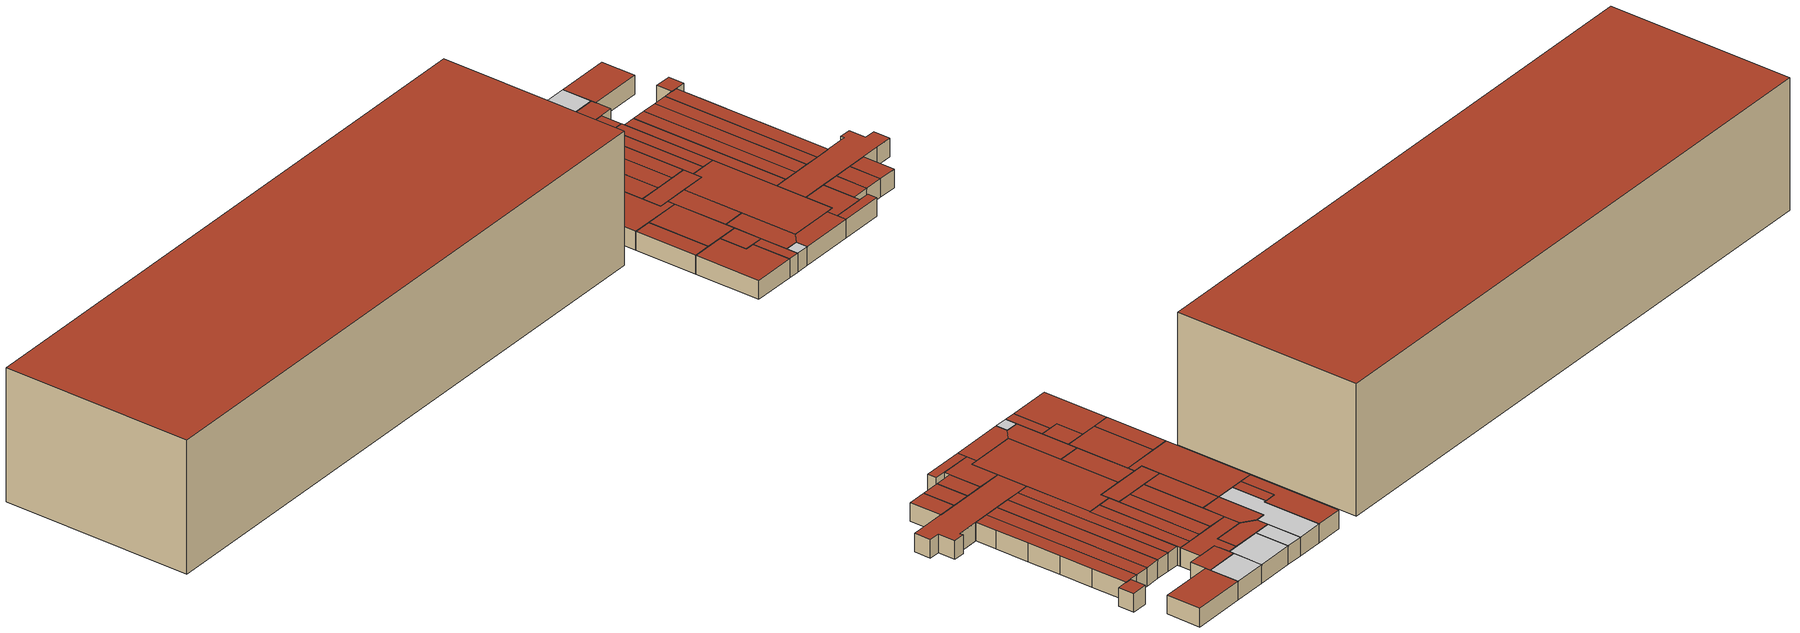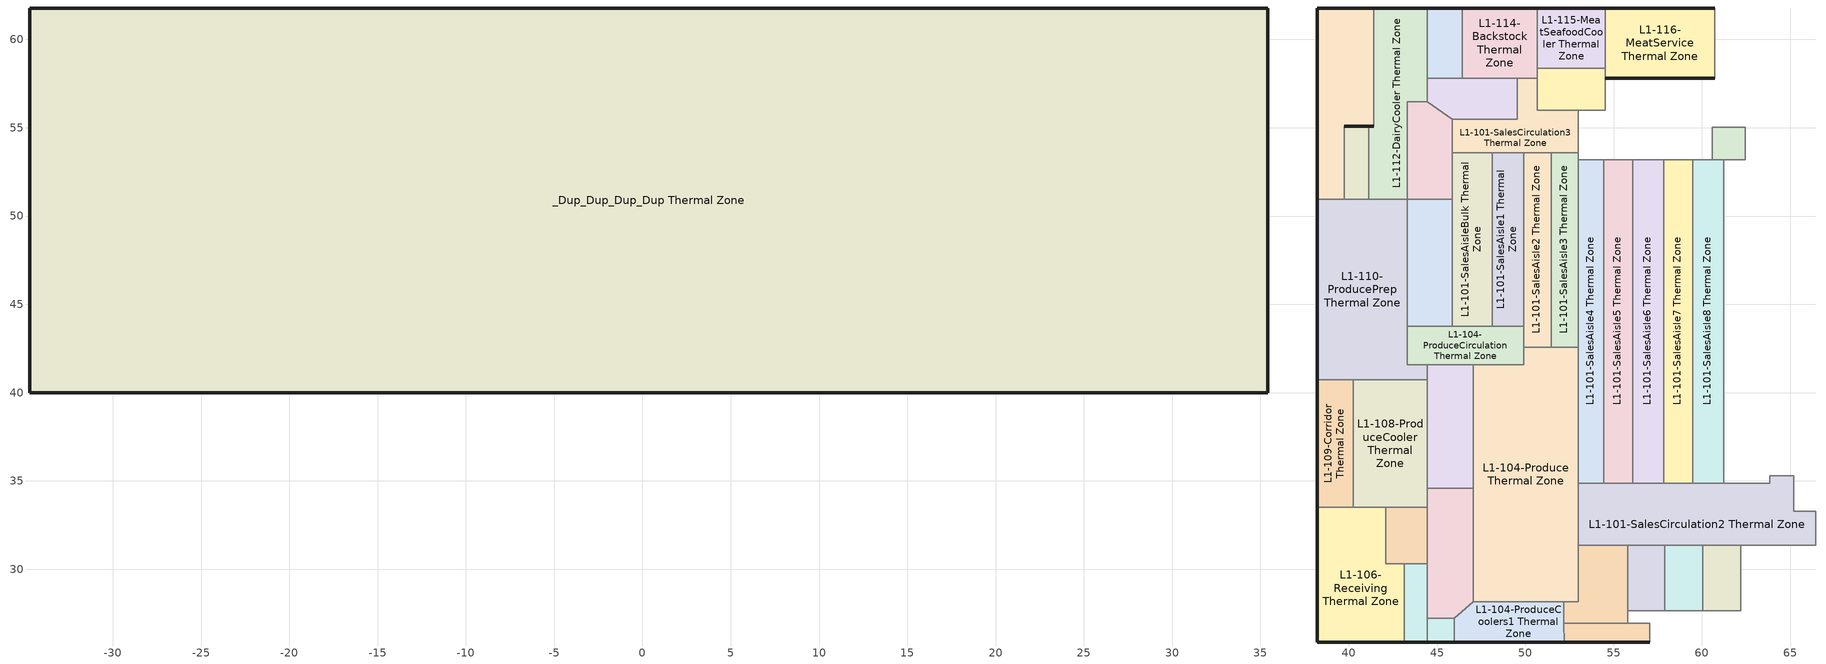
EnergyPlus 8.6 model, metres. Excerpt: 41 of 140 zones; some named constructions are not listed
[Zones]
_Dup_Dup_Dup_Dup Thermal Zone
 floor ground (Hole): 35.4,61.78 35.4,40 -34.7,40 -34.7,61.78 z0
 wall outside (Wall_Exterior): 35.4,40 35.4,61.78 -34.7,61.78 -34.7,40 35.4,40 z0:15.24
 roof outside (Roof_BOH): -34.7,61.78 -34.7,40 35.4,40 35.4,61.78 z15.24
L1-101-EntranceExit Thermal Zone
 floor ground (Floor_Slab): 57.06,26.95 57.06,25.88 52.19,25.88 52.18,26.95 z0
 wall outside (Wall_Exterior): 52.19,25.88 57.06,25.88 z0:2.13
 wall to L1-102-CheckoutBagging Thermal Zone (Hole): 57.06,25.88 57.06,26.95 55.81,26.95 z0:2.13
 wall to L1-101-SalesCirculation1 Thermal Zone (Hole): 55.81,26.95 52.18,26.95 z0:2.13
 wall to L1-104-ProduceCoolers1 Thermal Zone (Hole): 52.18,26.95 52.19,25.88 z0:2.13
 roof outside (Roof_BOH): 52.18,26.95 52.19,25.88 57.06,25.88 57.06,26.95 z2.13
L1-101-SalesAisle1 Thermal Zone
 floor ground (Hole): 49.9,53.58 49.9,43.77 48.13,43.77 48.13,53.58 z0
 wall to L1-101-SalesAisleBulk Thermal Zone (Hole): 48.13,53.58 48.13,43.77 z0:2.13
 wall to L1-104-ProduceCirculation Thermal Zone (Hole): 48.13,43.77 49.9,43.77 z0:2.13
 wall to L1-101-SalesAisle2 Thermal Zone (Hole): 49.9,43.77 49.9,53.58 z0:2.13
 wall to L1-101-SalesCirculation3 Thermal Zone (Hole): 49.9,53.58 48.13,53.58 z0:2.13
 roof outside (Roof_BOH): 48.13,53.58 48.13,43.77 49.9,43.77 49.9,53.58 z2.13
L1-101-SalesAisle2 Thermal Zone
 floor ground (Hole): 51.47,53.58 51.47,42.58 49.9,42.58 49.9,53.58 z0
 wall to L1-101-SalesCirculation3 Thermal Zone (Hole): 51.47,53.58 49.9,53.58 z0:2.13
 wall to L1-104-ProduceCirculation Thermal Zone (Hole): 49.9,43.77 49.9,42.58 z0:2.13
 wall to L1-104-Produce Thermal Zone (Hole): 49.9,42.58 51.47,42.58 z0:2.13
 wall to L1-101-SalesAisle3 Thermal Zone (Hole): 51.47,42.58 51.47,53.58 z0:2.13
 roof outside (Roof_BOH): 49.9,53.58 49.9,42.58 51.47,42.58 51.47,53.58 z2.13
L1-101-SalesAisle3 Thermal Zone
 floor ground (Hole): 53,53.58 53,42.58 51.47,42.58 51.47,53.58 z0
 wall to L1-104-Produce Thermal Zone (Hole): 51.47,42.58 53,42.58 z0:2.13
 wall to L1-101-SalesAisle4 Thermal Zone (Hole): 53,42.58 53,53.19 z0:2.13
 wall to L1-101-SalesCirculation4 Thermal Zone (Hole): 53,53.19 53,53.58 z0:2.13
 wall to L1-101-SalesCirculation3 Thermal Zone (Hole): 53,53.58 51.47,53.58 z0:2.13
 roof outside (Roof_BOH): 51.47,53.58 51.47,42.58 53,42.58 53,53.58 z2.13
L1-101-SalesAisle4 Thermal Zone
 floor ground (Hole): 54.45,53.19 54.45,34.87 53,34.87 53,53.19 z0
 wall to L1-104-Produce Thermal Zone (Hole): 53,42.58 53,34.87 z0:2.13
 wall to L1-101-SalesCirculation2 Thermal Zone (Hole): 53,34.87 54.45,34.87 z0:2.13
 wall to L1-101-SalesAisle5 Thermal Zone (Hole): 54.45,34.87 54.45,53.19 z0:2.13
 wall to L1-101-SalesCirculation4 Thermal Zone (Hole): 54.45,53.19 53,53.19 z0:2.13
 roof outside (Roof_BOH): 53,53.19 53,34.87 54.45,34.87 54.45,53.19 z2.13
L1-101-SalesAisle5 Thermal Zone
 floor ground (Hole): 56.1,53.19 56.1,34.87 54.45,34.87 54.45,53.19 z0
 wall to L1-101-SalesCirculation2 Thermal Zone (Hole): 54.45,34.87 56.1,34.87 z0:2.13
 wall to L1-101-SalesAisle6 Thermal Zone (Hole): 56.1,34.87 56.1,53.19 z0:2.13
 wall to L1-101-SalesCirculation4 Thermal Zone (Hole): 56.1,53.19 54.45,53.19 z0:2.13
 roof outside (Roof_BOH): 54.45,53.19 54.45,34.87 56.1,34.87 56.1,53.19 z2.13
L1-101-SalesAisle6 Thermal Zone
 floor ground (Hole): 57.84,53.19 57.84,34.87 56.1,34.87 56.1,53.19 z0
 wall to L1-101-SalesCirculation2 Thermal Zone (Hole): 56.1,34.87 57.84,34.87 z0:2.13
 wall to L1-101-SalesAisle7 Thermal Zone (Hole): 57.84,34.87 57.84,53.19 z0:2.13
 wall to L1-101-SalesCirculation4 Thermal Zone (Hole): 57.84,53.19 56.1,53.19 z0:2.13
 roof outside (Roof_BOH): 56.1,53.19 56.1,34.87 57.84,34.87 57.84,53.19 z2.13
L1-101-SalesAisle7 Thermal Zone
 floor ground (Hole): 59.49,53.19 59.49,34.87 57.84,34.87 57.84,53.19 z0
 wall to L1-101-SalesCirculation2 Thermal Zone (Hole): 57.84,34.87 59.49,34.87 z0:2.13
 wall to L1-101-SalesAisle8 Thermal Zone (Hole): 59.49,34.87 59.49,53.19 z0:2.13
 wall to L1-101-SalesCirculation4 Thermal Zone (Hole): 59.49,53.19 57.84,53.19 z0:2.13
 roof outside (Roof_BOH): 57.84,53.19 57.84,34.87 59.49,34.87 59.49,53.19 z2.13
L1-101-SalesAisle8 Thermal Zone
 floor ground (Hole): 61.24,53.19 61.24,34.87 59.49,34.87 59.49,53.19 z0
 wall to L1-101-SalesCirculation4 Thermal Zone (Hole): 60.58,53.19 59.49,53.19 z0:2.13
 wall to L1-101-SalesCirculation2 Thermal Zone (Hole): 59.49,34.87 61.24,34.87 z0:2.13
 wall to L1-101-SalesRefrigerationAisle1 Thermal Zone (Hole): 61.24,34.87 61.24,37.32 z0:2.13
 wall to L1-101-SalesRefrigerationAisle2 Thermal Zone (Hole): 61.24,37.32 61.24,41.19 z0:2.13
 wall to L1-101-SalesRefrigerationAisle3 Thermal Zone (Hole): 61.24,41.19 61.24,45.13 z0:2.13
 wall to L1-101-SalesRefrigerationAisle4 Thermal Zone (Hole): 61.24,45.13 61.24,49 z0:2.13
 wall to L1-101-SalesRefrigerationAisle5 Thermal Zone (Hole): 61.24,49 61.24,53.19 z0:2.13
 wall to L1-101-SalesRefrigerationEndcap1 Thermal Zone (Hole): 61.24,53.19 60.58,53.19 z0:2.13
 roof outside (Roof_BOH): 59.49,53.19 59.49,34.87 61.24,34.87 61.24,53.19 z2.13
L1-101-SalesAisleBulk Thermal Zone
 floor ground (Hole): 48.13,53.58 48.13,43.77 45.87,43.77 45.87,53.58 z0
 wall to L1-101-SalesCirculation3 Thermal Zone (Hole): 48.13,53.58 45.87,53.58 z0:2.13
 wall to L1-101-SalesRefrigerationReachInDairy2 Thermal Zone (Hole): 45.87,53.58 45.87,50.96 z0:2.13
 wall to L1-101-SalesRefrigerationReachInDairy1 Thermal Zone (Hole): 45.87,50.96 45.87,43.77 z0:2.13
 wall to L1-104-ProduceCirculation Thermal Zone (Hole): 45.87,43.77 48.13,43.77 z0:2.13
 roof outside (Roof_BOH): 45.87,53.58 45.87,43.77 48.13,43.77 48.13,53.58 z2.13
L1-101-SalesCirculation1 Thermal Zone
 floor ground (Hole): 55.81,31.36 55.81,26.95 52.18,26.95 52.18,28.16 53,28.16 53,31.36 z0
 wall to L1-103-Floral Thermal Zone (Hole): 55.81,27.65 55.81,31.36 z0:2.13
 wall to L1-101-SalesCirculation2 Thermal Zone (Hole): 55.81,31.36 53,31.36 z0:2.13
 wall to L1-104-Produce Thermal Zone (Hole): 53,31.36 53,28.16 52.18,28.16 z0:2.13
 wall to L1-104-ProduceCoolers1 Thermal Zone (Hole): 52.18,28.16 52.18,26.95 z0:2.13
 wall to L1-102-CheckoutBagging Thermal Zone (Hole): 55.81,26.95 55.81,27.65 z0:2.13
 roof outside (Roof_BOH): 53,31.36 53,28.16 52.18,28.16 52.18,26.95 55.81,26.95 55.81,31.36 z2.13
L1-101-SalesCirculation2 Thermal Zone
 floor ground (Hole): 65.2,35.3 65.2,33.28 66.45,33.28 66.45,31.36 53,31.36 53,34.87 63.86,34.87 63.86,35.3 z0
 wall to L1-102-Checkout2 Thermal Zone (Hole): 60.05,31.36 62.21,31.36 z0:2.13
 wall to L1-102-Checkout3 Thermal Zone (Hole): 62.21,31.36 64.37,31.36 z0:2.13
 wall to L1-102-Checkout4 Thermal Zone (Hole): 64.37,31.36 66.45,31.36 z0:2.13
 wall to L1-101-SalesCirculation7 Thermal Zone (Hole): 66.45,31.36 66.45,33.28 z0:2.13
 wall to L1-101-SalesRefrigerationEndcap3 Thermal Zone (Hole): 66.45,33.28 65.2,33.28 65.2,35.3 z0:2.13
 wall to L1-101-SalesAisle9 Thermal Zone (Hole): 65.2,35.3 63.86,35.3 z0:2.13
 wall to L1-101-SalesRefrigerationAisle1 Thermal Zone (Hole): 63.86,35.3 63.86,34.87 61.24,34.87 z0:2.13
 wall to L1-104-Produce Thermal Zone (Hole): 53,34.87 53,31.36 z0:2.13
 wall to L1-103-Floral Thermal Zone (Hole): 55.81,31.36 57.88,31.36 z0:2.13
 wall to L1-102-Checkout1 Thermal Zone (Hole): 57.88,31.36 60.05,31.36 z0:2.13
 roof outside (Roof_BOH): 53,34.87 53,31.36 66.45,31.36 66.45,33.28 65.2,33.28 65.2,35.3 63.86,35.3 63.86,34.87 z2.13
L1-101-SalesCirculation3 Thermal Zone
 floor ground (Hole): 53,55.99 53,53.58 45.87,53.58 45.87,55.47 49.53,55.47 49.53,57.81 50.69,57.81 50.69,55.99 z0
 wall to L1-101-SalesRefrigerationReachInDairy2 Thermal Zone (Hole): 45.87,55.47 45.87,53.58 z0:2.13
 wall to L1-101-SalesCirculation4 Thermal Zone (Hole): 53,53.58 53,55.99 z0:2.13
 wall to L1-101-SalesRefrigerationReachInMeatSubstitutes Thermal Zone (Hole): 53,55.99 50.69,55.99 50.69,57.81 z0:2.13
 wall to L1-114-Backstock Thermal Zone (Hole): 50.69,57.81 49.53,57.81 z0:2.13
 wall to L1-101-SalesRefrigerationReachInDairy3 Thermal Zone (Hole): 49.53,57.81 49.53,55.47 45.87,55.47 z0:2.13
 roof outside (Roof_BOH): 45.87,55.47 45.87,53.58 53,53.58 53,55.99 50.69,55.99 50.69,57.81 49.53,57.81 49.53,55.47 z2.13
L1-101-SalesRefrigerationEndcap1 Thermal Zone
 floor ground (Hole): 62.45,55.02 62.45,53.19 60.58,53.19 60.58,55.02 z0
 wall to L1-101-SalesRefrigerationAisle5 Thermal Zone (Hole): 61.24,53.19 62.45,53.19 z0:2.13
 wall to L1-101-SalesCirculation4 Thermal Zone (Hole): 62.45,53.19 62.45,55.02 60.58,55.02 60.58,53.19 z0:2.13
 roof outside (Roof_BOH): 60.58,55.02 60.58,53.19 62.45,53.19 62.45,55.02 z2.13
L1-101-SalesRefrigerationReachInDairy1 Thermal Zone
 floor ground (Hole): 45.87,50.96 45.87,43.77 43.31,43.77 43.31,50.96 z0
 wall to L1-110-ProducePrep Thermal Zone (Hole): 43.31,50.96 43.31,43.77 z0:2.13
 wall to L1-104-ProduceCirculation Thermal Zone (Hole): 43.31,43.77 45.87,43.77 z0:2.13
 wall to L1-101-SalesRefrigerationReachInDairy2 Thermal Zone (Hole): 45.87,50.96 43.31,50.96 z0:2.13
 roof outside (Roof_BOH): 43.31,50.96 43.31,43.77 45.87,43.77 45.87,50.96 z2.13
L1-101-SalesRefrigerationReachInDairy2 Thermal Zone
 floor ground (Hole): 45.87,55.47 45.87,50.96 43.31,50.96 43.31,56.48 44.44,56.48 z0
 wall to L1-101-SalesRefrigerationReachInDairy3 Thermal Zone (Hole): 45.87,55.47 44.44,56.48 z0:2.13
 wall to L1-112-DairyCooler Thermal Zone (Hole): 44.44,56.48 43.31,56.48 43.31,50.96 z0:2.13
 roof outside (Roof_BOH): 43.31,56.48 43.31,50.96 45.87,50.96 45.87,55.47 44.44,56.48 z2.13
L1-101-SalesRefrigerationReachInDairy3 Thermal Zone
 floor ground (Hole): 49.53,57.81 49.53,55.47 45.87,55.47 44.44,56.48 44.44,57.81 z0
 wall to L1-114-Backstock Thermal Zone (Hole): 49.53,57.81 46.42,57.81 z0:2.13
 wall to L1-113-BeerCage Thermal Zone (Hole): 46.42,57.81 44.44,57.81 z0:2.13
 wall to L1-112-DairyCooler Thermal Zone (Hole): 44.44,57.81 44.44,56.48 z0:2.13
 roof outside (Roof_BOH): 44.44,57.81 44.44,56.48 45.87,55.47 49.53,55.47 49.53,57.81 z2.13
L1-101-SalesRefrigerationReachInMeatSubstitutes Thermal Zone
 floor ground (Hole): 54.53,58.37 54.53,55.99 50.69,55.99 50.69,58.37 z0
 wall to L1-101-SalesCirculation4 Thermal Zone (Hole): 53,55.99 54.53,55.99 z0:2.13
 wall to L1-101-SalesCirculationMeatSeafood Thermal Zone (Hole): 54.53,55.99 54.53,57.81 z0:2.13
 wall to L1-116-MeatService Thermal Zone (Hole): 54.53,57.81 54.53,58.37 z0:2.13
 wall to L1-115-MeatSeafoodCooler Thermal Zone (Hole): 54.53,58.37 50.69,58.37 z0:2.13
 wall to L1-114-Backstock Thermal Zone (Hole): 50.69,58.37 50.69,57.81 z0:2.13
 roof outside (Roof_BOH): 50.69,58.37 50.69,55.99 54.53,55.99 54.53,58.37 z2.13
L1-102-Checkout1 Thermal Zone
 floor ground (Hole): 60.05,31.36 60.05,27.65 57.88,27.65 57.88,31.36 z0
 wall to L1-103-Floral Thermal Zone (Hole): 57.88,31.36 57.88,27.65 z0:2.13
 wall to L1-102-CheckoutBagging Thermal Zone (Hole): 57.88,27.65 60.05,27.65 z0:2.13
 wall to L1-102-Checkout2 Thermal Zone (Hole): 60.05,27.65 60.05,31.36 z0:2.13
 roof outside (Roof_BOH): 57.88,31.36 57.88,27.65 60.05,27.65 60.05,31.36 z2.13
L1-102-Checkout2 Thermal Zone
 floor ground (Hole): 62.21,31.36 62.21,27.65 60.05,27.65 60.05,31.36 z0
 wall to L1-102-CheckoutBagging Thermal Zone (Hole): 60.05,27.65 62.21,27.65 z0:2.13
 wall to L1-102-Checkout3 Thermal Zone (Hole): 62.21,27.65 62.21,31.36 z0:2.13
 roof outside (Roof_BOH): 60.05,31.36 60.05,27.65 62.21,27.65 62.21,31.36 z2.13
L1-102-ReceivingOffice Thermal Zone
 floor ground (Hole): 44.44,33.5 44.44,30.31 42.09,30.31 42.09,33.5 z0
 wall to L1-106-ReceivingTransformers2 Thermal Zone (Hole): 43.15,30.31 44.44,30.31 z0:2.13
 wall to L1-104-ProduceCoolers2 Thermal Zone (Hole): 44.44,30.31 44.44,33.5 z0:2.13
 wall to L1-108-ProduceCooler Thermal Zone (Hole): 44.44,33.5 42.09,33.5 z0:2.13
 wall to L1-106-Receiving Thermal Zone (Hole): 42.09,33.5 42.09,30.31 43.15,30.31 z0:2.13
 roof outside (Roof_BOH): 42.09,33.5 42.09,30.31 44.44,30.31 44.44,33.5 z2.13
L1-103-Floral Thermal Zone
 floor ground (Hole): 57.88,31.36 57.88,27.65 55.81,27.65 55.81,31.36 z0
 wall to L1-102-CheckoutBagging Thermal Zone (Hole): 55.81,27.65 57.88,27.65 z0:2.13
 roof outside (Roof_BOH): 55.81,31.36 55.81,27.65 57.88,27.65 57.88,31.36 z2.13
L1-104-Produce Thermal Zone
 floor ground (Hole): 53,42.58 53,28.16 47.06,28.16 47.06,41.57 49.9,41.57 49.9,42.58 z0
 wall to L1-104-ProduceCoolers3 Thermal Zone (Hole): 47.06,41.57 47.06,34.57 z0:2.13
 wall to L1-104-ProduceCirculation Thermal Zone (Hole): 49.9,42.58 49.9,41.57 47.06,41.57 z0:2.13
 wall to L1-104-ProduceCoolers2 Thermal Zone (Hole): 47.06,34.57 47.06,28.16 z0:2.13
 wall to L1-104-ProduceCoolers1 Thermal Zone (Hole): 47.06,28.16 52.18,28.16 z0:2.13
 roof outside (Roof_BOH): 47.06,41.57 47.06,28.16 53,28.16 53,42.58 49.9,42.58 49.9,41.57 z2.13
L1-104-ProduceCirculation Thermal Zone
 floor ground (Hole): 49.9,43.77 49.9,41.57 43.31,41.57 43.31,43.77 z0
 wall to L1-110-ProducePrep Thermal Zone (Hole): 43.31,43.77 43.31,41.57 44.44,41.57 z0:2.13
 wall to L1-104-ProduceCoolers3 Thermal Zone (Hole): 44.44,41.57 47.06,41.57 z0:2.13
 roof outside (Roof_BOH): 43.31,43.77 43.31,41.57 49.9,41.57 49.9,43.77 z2.13
L1-104-ProduceCoolers1 Thermal Zone
 floor ground (Hole): 52.18,28.16 52.19,25.88 45.97,25.88 45.97,27.22 47.06,28.16 z0
 wall outside (Wall_Exterior): 45.97,25.88 52.19,25.88 z0:2.13
 wall to L1-104-ProduceCoolers2 Thermal Zone (Hole): 47.06,28.16 45.97,27.22 z0:2.13
 wall to L1-Shaft Thermal Zone (Hole): 45.97,27.22 45.97,25.88 z0:2.13
 roof outside (Roof_BOH): 47.06,28.16 45.97,27.22 45.97,25.88 52.19,25.88 52.18,28.16 z2.13
L1-104-ProduceCoolers2 Thermal Zone
 floor ground (Hole): 47.06,34.57 47.06,28.16 45.97,27.22 44.44,27.22 44.44,34.57 z0
 wall to L1-108-ProduceCooler Thermal Zone (Hole): 44.44,34.57 44.44,33.5 z0:2.13
 wall to L1-106-ReceivingTransformers2 Thermal Zone (Hole): 44.44,30.31 44.44,27.22 z0:2.13
 wall to L1-Shaft Thermal Zone (Hole): 44.44,27.22 45.97,27.22 z0:2.13
 wall to L1-104-ProduceCoolers3 Thermal Zone (Hole): 47.06,34.57 44.44,34.57 z0:2.13
 roof outside (Roof_BOH): 44.44,34.57 44.44,27.22 45.97,27.22 47.06,28.16 47.06,34.57 z2.13
L1-104-ProduceCoolers3 Thermal Zone
 floor ground (Hole): 47.06,41.57 47.06,34.57 44.44,34.57 44.44,41.57 z0
 wall to L1-110-ProducePrep Thermal Zone (Hole): 44.44,41.57 44.44,40.72 z0:2.13
 wall to L1-108-ProduceCooler Thermal Zone (Hole): 44.44,40.72 44.44,34.57 z0:2.13
 roof outside (Roof_BOH): 44.44,41.57 44.44,34.57 47.06,34.57 47.06,41.57 z2.13
L1-106-Receiving Thermal Zone
 floor ground (Hole): 42.09,33.5 42.09,30.31 43.15,30.31 43.15,25.88 38.22,25.88 38.22,33.5 z0
 wall outside (Wall_Exterior): 38.22,33.5 38.22,25.88 43.15,25.88 z0:2.13
 wall to L1-108-ProduceCooler Thermal Zone (Hole): 42.09,33.5 40.26,33.5 z0:2.13
 wall to L1-109-Corridor Thermal Zone (Hole): 40.26,33.5 38.22,33.5 z0:2.13
 wall to L1-106-ReceivingTransformers2 Thermal Zone (Hole): 43.15,25.88 43.15,30.31 z0:2.13
 roof outside (Roof_BOH): 38.22,33.5 38.22,25.88 43.15,25.88 43.15,30.31 42.09,30.31 42.09,33.5 z2.13
L1-106-ReceivingTransformers2 Thermal Zone
 floor ground (Hole): 44.44,30.31 44.44,25.88 43.15,25.88 43.15,30.31 z0
 wall outside (Wall_Exterior): 43.15,25.88 44.44,25.88 z0:2.13
 wall to L1-Shaft Thermal Zone (Hole): 44.44,25.88 44.44,27.22 z0:2.13
 roof outside (Roof_BOH): 43.15,30.31 43.15,25.88 44.44,25.88 44.44,30.31 z2.13
L1-108-ProduceCooler Thermal Zone
 floor ground (Hole): 44.44,40.72 44.44,33.5 40.26,33.5 40.26,40.72 z0
 wall to L1-110-ProducePrep Thermal Zone (Hole): 44.44,40.72 40.26,40.72 z0:2.13
 wall to L1-109-Corridor Thermal Zone (Hole): 40.26,40.72 40.26,33.5 z0:2.13
 roof outside (Roof_BOH): 40.26,40.72 40.26,33.5 44.44,33.5 44.44,40.72 z2.13
L1-109-Corridor Thermal Zone
 floor ground (Hole): 40.26,40.72 40.26,33.5 38.22,33.5 38.22,40.72 z0
 wall outside (Wall_Exterior): 38.22,40.72 38.22,33.5 z0:2.13
 wall to L1-110-ProducePrep Thermal Zone (Hole): 40.26,40.72 38.22,40.72 z0:2.13
 roof outside (Roof_BOH): 38.22,40.72 38.22,33.5 40.26,33.5 40.26,40.72 z2.13
L1-110-ProducePrep Thermal Zone
 floor ground (Hole): 43.31,50.96 43.31,41.57 44.44,41.57 44.44,40.72 38.22,40.72 38.22,50.96 z0
 wall outside (Wall_Exterior): 38.22,50.96 38.22,40.72 z0:2.13
 wall to L1-111-GroceryFreezer Thermal Zone (Hole): 39.75,50.96 38.22,50.96 z0:2.13
 wall to L1-Stairs Thermal Zone (Hole): 41.12,50.96 39.75,50.96 z0:2.13
 wall to L1-112-DairyCooler Thermal Zone (Hole): 43.31,50.96 41.12,50.96 z0:2.13
 roof outside (Roof_BOH): 38.22,50.96 38.22,40.72 44.44,40.72 44.44,41.57 43.31,41.57 43.31,50.96 z2.13
L1-111-GroceryFreezer Thermal Zone
 floor ground (Hole): 41.4,61.78 41.4,55.08 39.75,55.08 39.75,50.96 38.22,50.96 38.22,61.78 z0
 wall outside (Wall_Exterior): 41.4,61.78 38.22,61.78 38.22,50.96 / 39.75,55.08 41.4,55.08 z0:2.13
 wall to L1-Stairs Thermal Zone (Hole): 39.75,50.96 39.75,55.08 z0:2.13
 wall to L1-112-DairyCooler Thermal Zone (Hole): 41.4,55.08 41.4,61.78 z0:2.13
 roof outside (Roof_BOH): 38.22,61.78 38.22,50.96 39.75,50.96 39.75,55.08 41.4,55.08 41.4,61.78 z2.13
L1-112-DairyCooler Thermal Zone
 floor ground (Hole): 44.44,61.78 44.44,56.48 43.31,56.48 43.31,50.96 41.12,50.96 41.12,55.08 41.4,55.08 41.4,61.78 z0
 wall outside (Wall_Exterior): 41.4,55.08 41.12,55.08 / 44.44,61.78 41.4,61.78 z0:2.13
 wall to L1-Stairs Thermal Zone (Hole): 41.12,55.08 41.12,50.96 z0:2.13
 wall to L1-113-BeerCage Thermal Zone (Hole): 44.44,57.81 44.44,61.78 z0:2.13
 ceiling to L1S1-DairyCooler Thermal Zone (Hole): 41.4,61.78 41.4,55.08 41.12,55.08 41.12,50.96 43.31,50.96 43.31,56.48 44.44,56.48 44.44,61.78 z2.13
L1-113-BeerCage Thermal Zone
 floor ground (Hole): 46.42,61.78 46.42,57.81 44.44,57.81 44.44,61.78 z0
 wall outside (Wall_Exterior): 46.42,61.78 44.44,61.78 z0:2.13
 wall to L1-114-Backstock Thermal Zone (Hole): 46.42,57.81 46.42,61.78 z0:2.13
 ceiling to L1S1-BeerCage Thermal Zone (Hole): 44.44,61.78 44.44,57.81 46.42,57.81 46.42,61.78 z2.13
L1-114-Backstock Thermal Zone
 floor ground (Hole): 50.69,61.78 50.69,57.81 46.42,57.81 46.42,61.78 z0
 wall outside (Wall_Exterior): 50.69,61.78 46.42,61.78 z0:2.13
 wall to L1-115-MeatSeafoodCooler Thermal Zone (Hole): 50.69,58.37 50.69,61.78 z0:2.13
 ceiling to L1S1-Backstock Thermal Zone (Hole): 46.42,61.78 46.42,57.81 50.69,57.81 50.69,61.78 z2.13
L1-115-MeatSeafoodCooler Thermal Zone
 floor ground (Hole): 54.53,61.78 54.53,58.37 50.69,58.37 50.69,61.78 z0
 wall outside (Wall_Exterior): 54.53,61.78 50.69,61.78 z0:2.13
 wall to L1-116-MeatService Thermal Zone (Hole): 54.53,58.37 54.53,61.78 z0:2.13
 ceiling to L1S1-MeatSeafoodCooler Thermal Zone (Hole): 50.69,61.78 50.69,58.37 54.53,58.37 54.53,61.78 z2.13
L1-116-MeatService Thermal Zone
 floor ground (Hole): 60.74,61.78 60.74,57.81 54.53,57.81 54.53,61.78 z0
 wall outside (Wall_Exterior): 60.74,61.78 54.53,61.78 / 54.53,57.81 60.74,57.81 z0:2.13
 wall to L1-117-SeafoodSurface Thermal Zone (Hole): 60.74,57.81 60.74,61.78 z0:2.13
 roof outside (Roof_BOH): 54.53,61.78 54.53,57.81 60.74,57.81 60.74,61.78 z2.13
L1-Shaft Thermal Zone
 floor ground (Hole): 45.97,27.22 45.97,25.88 44.44,25.88 44.44,27.22 z0
 wall outside (Wall_Exterior): 44.44,25.88 45.97,25.88 z0:2.13
 ceiling to L1S1-Shaft Thermal Zone (Hole): 44.44,27.22 44.44,25.88 45.97,25.88 45.97,27.22 z2.13
L1-Stairs Thermal Zone
 floor ground (Hole): 41.12,55.08 41.12,50.96 39.75,50.96 39.75,55.08 z0
 wall outside (Wall_Exterior): 41.12,55.08 39.75,55.08 z0:2.13
 roof outside (Roof_BOH): 39.75,55.08 39.75,50.96 41.12,50.96 41.12,55.08 z2.13
[Zone]
L1-101-EntranceExit Thermal Zone; L1-101-SalesAisle1 Thermal Zone; L1-101-SalesAisle2 Thermal Zone; L1-101-SalesAisle3 Thermal Zone; L1-101-SalesAisle4 Thermal Zone; L1-101-SalesAisle5 Thermal Zone; L1-101-SalesAisle6 Thermal Zone; L1-101-SalesAisle7 Thermal Zone; L1-101-SalesAisle8 Thermal Zone; L1-101-SalesAisleBulk Thermal Zone; L1-101-SalesCirculation1 Thermal Zone; L1-101-SalesCirculation2 Thermal Zone; L1-101-SalesCirculation3 Thermal Zone; L1-101-SalesRefrigerationEndcap1 Thermal Zone; L1-101-SalesRefrigerationReachInDairy1 Thermal Zone; L1-101-SalesRefrigerationReachInDairy2 Thermal Zone; L1-101-SalesRefrigerationReachInDairy3 Thermal Zone; L1-101-SalesRefrigerationReachInMeatSubstitutes Thermal Zone; L1-102-Checkout1 Thermal Zone; L1-102-Checkout2 Thermal Zone; L1-102-ReceivingOffice Thermal Zone; L1-103-Floral Thermal Zone; L1-104-Produce Thermal Zone; L1-104-ProduceCirculation Thermal Zone; L1-104-ProduceCoolers1 Thermal Zone; L1-104-ProduceCoolers2 Thermal Zone; L1-104-ProduceCoolers3 Thermal Zone; L1-106-Receiving Thermal Zone; L1-106-ReceivingTransformers2 Thermal Zone; L1-108-ProduceCooler Thermal Zone; L1-109-Corridor Thermal Zone; L1-110-ProducePrep Thermal Zone; L1-111-GroceryFreezer Thermal Zone; L1-112-DairyCooler Thermal Zone; L1-113-BeerCage Thermal Zone; L1-114-Backstock Thermal Zone; L1-115-MeatSeafoodCooler Thermal Zone; L1-116-MeatService Thermal Zone; L1-Shaft Thermal Zone; L1-Stairs Thermal Zone; _Dup_Dup_Dup_Dup Thermal Zone
